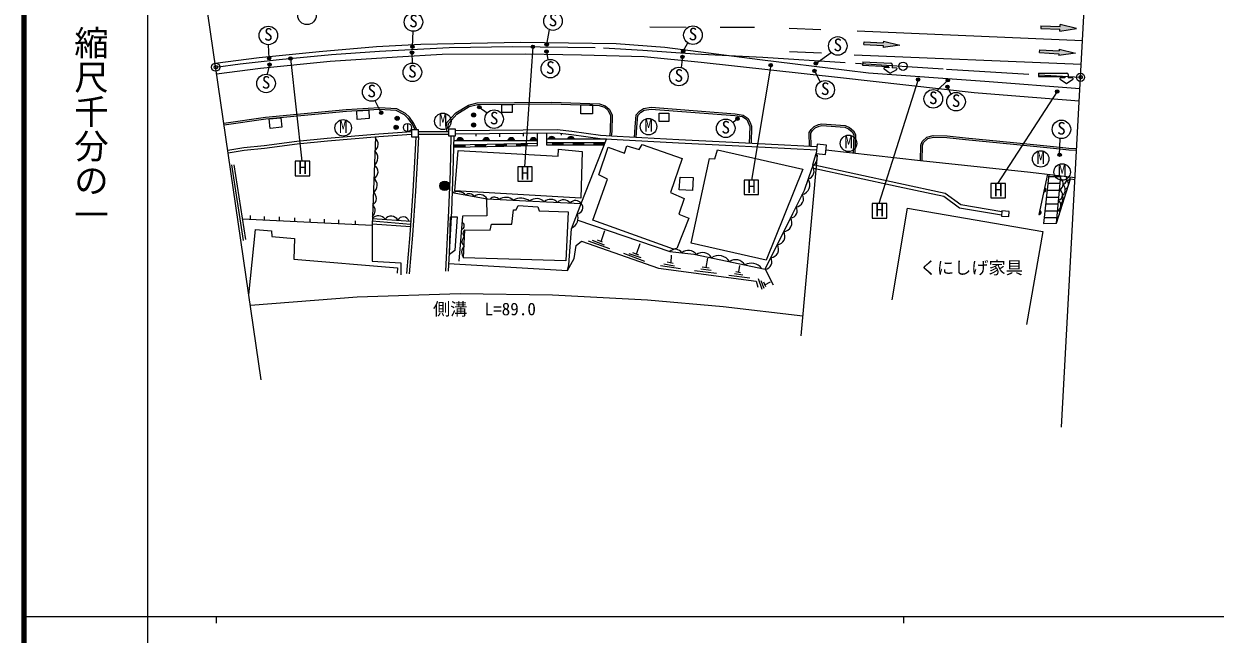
# Model space of a CAD drawing. Units: millimetres at full size, sheet at 1:1000; details may follow other scales. Extents: x -31462582 to 680000, y -217721340 to 380000.
# Drawn here: x 40000 to 213346, y 202409 to 291268 of the extents above; entities that cross this region are included whole.
import ezdxf
from ezdxf.enums import TextEntityAlignment as Align

# ---------------------------------------------------------------- set-up
doc = ezdxf.new("R2010")
doc.units = ezdxf.units.MM
doc.header["$LTSCALE"] = 1000
doc.header["$PDMODE"] = 32
doc.header["$PDSIZE"] = 500
doc.linetypes.add('CHAIN', pattern=[18.5, 12, -1.5, 3.5, -1.5])
for name, color, linetype, lineweight in [('M-BGD', 7, 'Continuous', 25), ('M-BGD-EXST', 7, 'Continuous', 25), ('M-BMK', 2, 'CHAIN', 13), ('M-BMK-OTRS', 5, 'Continuous', 25), ('M-BMK-SRVR', 3, 'Continuous', 25), ('M-STR-HTXT', 7, 'Continuous', 13), ('M-STR-STRC', 7, 'Continuous', 25), ('M-STR-STRD', 8, 'Continuous', 25), ('M-TTL', 2, 'Continuous', 140), ('M-TTL-BAND', 7, 'Continuous', 25)]:
    doc.layers.add(name, color=color, linetype=linetype, lineweight=lineweight)
doc.layers.add('M-BMK-HTXT', color=7, linetype='Continuous')
doc.layers.add('M-OTRS', color=6, linetype='Continuous')
doc.styles.add('@ＭＳ ゴシック', font='')
doc.styles.add('ＭＳ ゴシック', font='')
doc.styles.get('@ＭＳ ゴシック').set_extended_font_data('@MS Gothic')
doc.styles.get('ＭＳ ゴシック').set_extended_font_data('MS Gothic')

msp = doc.modelspace()

# ---------------------------------------------------------------- hatches: boundary and pattern name
at = {"layer": 'M-BGD'}
for points in [[(94628, 277514, 1), (94028, 277514, 1)], [(105743, 278004, 1), (105143, 278004, 1)], [(94470, 276194, 1), (93870, 276194, 1)], [(105743, 276532, 1), (105143, 276532, 1)], [(103979, 274277, 0.82183), (102989, 274277)], [(107780, 274277, 0.82183), (106789, 274277)], [(111421, 274277, 0.82183), (110430, 274277)], [(114640, 274277, 0.82183), (113649, 274277)], [(117307, 274458, 0.82183), (116316, 274458)], [(118418, 273929), (116918, 273929), (116918, 273579), (118418, 273579)], [(120102, 274458, 0.82183), (119111, 274458)], [(121418, 273929), (119918, 273929), (119918, 273579), (121418, 273579)], [(124563, 273929), (122918, 273929), (122918, 273579), (124427, 273579)], [(104175, 273686), (102516, 273654), (102508, 273303), (104182, 273336)], [(107175, 273745), (105675, 273715), (105682, 273365), (107181, 273395)], [(110174, 273803), (108674, 273774), (108681, 273424), (110181, 273453)], [(113173, 273862), (111674, 273833), (111680, 273483), (113180, 273512)], [(100527, 267682, 1), (101927, 267682, 1)], [(188402, 266799, 0.84072), (188535, 267411)], [(187684, 263494, 0.84072), (187817, 264106)]]:
    msp.add_hatch(color=256, dxfattribs=at).paths.add_polyline_path(points)
at = {"layer": 'M-BGD-EXST'}
for points in [[(96791, 287930, 1), (96291, 287930, 1)], [(114322, 287926, 1), (113822, 287926, 1)], [(116331, 288246, 1), (115831, 288246, 1)], [(75932, 286252, 1), (75432, 286252, 1)], [(79051, 286217, 1), (78551, 286217, 1)], [(96726, 287071, 1), (96226, 287071, 1)], [(116295, 287231, 1), (115795, 287231, 1)], [(136074, 286447, 1), (135574, 286447, 1)], [(136190, 287293, 1), (135690, 287293, 1)], [(76008, 285334, 1), (75508, 285334, 1)], [(148919, 285243, 1), (148419, 285243, 1)], [(155284, 284408, 1), (154784, 284408, 1)], [(155495, 285505, 1), (154995, 285505, 1)], [(170368, 283165, 1), (169868, 283165, 1)], [(174698, 283062, 1), (174198, 283062, 1)], [(174636, 282106, 1), (174136, 282106, 1)], [(190610, 281408, 1), (190110, 281408, 1)], [(106528, 279147, 1), (106028, 279147, 1)], [(92258, 278328, 1), (91758, 278328, 1)], [(144098, 277453, 1), (143598, 277453, 1)], [(190968, 272209, 1), (190468, 272209, 1)]]:
    msp.add_hatch(color=256, dxfattribs=at).paths.add_polyline_path(points)
at = {"layer": 'M-STR-STRC'}
for points in [[(190765, 290483), (187955, 290570), (187968, 290967), (190778, 290880), (190786, 291155), (193168, 290608), (190757, 290208)], [(165058, 288488), (162251, 288643), (162229, 288246), (165036, 288091), (165021, 287817), (167440, 288158), (165073, 288763)], [(190629, 287314), (187822, 287469), (187800, 287072), (190607, 286917), (190592, 286643), (193012, 286984), (190644, 287589)]]:
    msp.add_hatch(color=256, dxfattribs=at).paths.add_polyline_path(points)
h = msp.add_hatch(color=256, dxfattribs=at)
edge = h.paths.add_edge_path()
edge.add_line((165848, 284970), (165843, 284871))
h = msp.add_hatch(color=256, dxfattribs=at)
edge = h.paths.add_edge_path()
edge.add_line((191458, 283495), (191458, 283395))

# ---------------------------------------------------------------- linework, layer by layer
at = {"layer": 'M-BGD'}
for p, q in [((95823, 276769), (95823, 275569)), ((97432, 275599), (101788, 275599)), ((97432, 275199), (101788, 275199)), ((102516, 273654), (114741, 273893)), ((102531, 274277), (114738, 274277)), ((105750, 275212), (105750, 274921)), ((109235, 275248), (109235, 274830)), ((112636, 275282), (112636, 274922)), ((124770, 274458), (116090, 274458)), ((124563, 273929), (116090, 273929)), ((116918, 273929), (116918, 273579)), ((118204, 275265), (118204, 275046)), ((118418, 273929), (118418, 273579)), ((119918, 273929), (119918, 273579)), ((121418, 273929), (121418, 273579)), ((122918, 273929), (122918, 273579)), ((104175, 273686), (104182, 273336)), ((105675, 273715), (105682, 273365)), ((107175, 273745), (107181, 273395)), ((108674, 273774), (108681, 273424)), ((110174, 273803), (110181, 273453)), ((111674, 273833), (111680, 273483)), ((113173, 273862), (113180, 273512)), ((154790, 270773), (155299, 272409)), ((71966, 259723), (70263, 270745)), ((70575, 270745), (72257, 259867)), ((154790, 270773), (154685, 270284)), ((188958, 269358), (187684, 263494)), ((190884, 269000), (189091, 269000)), ((190694, 267000), (188883, 267000)), ((190789, 268000), (188987, 268000)), ((190600, 266000), (188779, 266000)), ((190410, 264000), (188571, 264000)), ((190505, 265000), (188675, 265000)), ((71795, 262854), (90674, 261961)), ((72976, 262798), (72976, 263356)), ((75004, 262703), (75004, 263230)), ((77214, 262598), (77214, 263154)), ((79445, 262492), (79445, 263020)), ((81644, 262388), (81644, 262859)), ((83759, 262288), (83759, 262815)), ((85856, 262189), (85856, 262719)), ((88237, 262076), (88237, 262579)), ((90681, 262168), (96245, 261744)), ((90698, 262604), (96271, 262124)), ((90711, 262934), (96301, 262558)), ((190315, 263000), (188467, 263000)), ((123998, 259592), (124526, 261161)), ((122113, 259680), (125209, 258565)), ((122704, 259755), (124451, 259098)), ((123445, 259813), (124152, 259530)), ((129165, 257755), (129668, 259277)), ((127253, 257885), (130334, 256726)), ((128025, 257854), (129766, 257234)), ((128570, 257983), (129441, 257650)), ((133619, 256619), (134461, 256420)), ((134208, 256480), (134255, 257568)), ((139295, 255795), (139519, 257169)), ((132617, 256068), (135563, 255655)), ((133122, 256344), (134675, 256045)), ((137594, 255352), (140764, 254950)), ((138499, 255592), (140014, 255383)), ((138707, 255901), (139697, 255723)), ((143390, 254911), (144604, 254741)), ((143586, 255219), (144302, 255085)), ((144013, 255139), (144202, 256059)), ((142586, 254695), (145624, 254269)), ((146849, 254205), (147407, 252638)), ((147231, 253910), (147651, 252801)), ((147614, 253716), (147896, 253008)), ((147797, 253256), (148623, 253685))]:
    msp.add_line(p, q, dxfattribs=at)
for points in [[(101620, 275599), (101455, 276217), (101595, 276935), (102848, 278319), (104680, 279443), (105977, 279749), (116778, 279866), (123750, 279603), (124596, 279345), (125153, 278833), (125630, 278038), (125554, 275568), (125454, 274914)], [(101788, 275938), (101711, 276226), (101827, 276819), (103010, 278125), (104776, 279208), (106007, 279499), (116774, 279616), (123708, 279354), (124469, 279123), (124957, 278674), (125378, 277972), (125304, 275591), (125203, 274931)], [(128855, 274729), (128939, 276242), (129088, 278014), (129564, 278539), (130168, 278928), (131269, 279114), (143497, 278182), (144677, 277990), (145381, 277481), (145738, 276752), (145878, 276365), (145810, 273848)], [(97208, 275825), (96762, 276779), (96130, 277657), (95540, 278231), (94265, 278876), (91714, 279060), (86907, 278748), (75159, 277638), (69109, 276756)], [(96932, 275825), (96545, 276652), (95940, 277493), (95393, 278025), (94197, 278630), (91713, 278809), (86927, 278499), (75189, 277390), (69145, 276508)], [(129105, 274716), (129188, 276225), (129330, 277909), (129727, 278347), (130260, 278690), (131280, 278862), (143467, 277933), (144579, 277753), (145184, 277315), (145507, 276654), (145626, 276324), (145560, 273861)], [(155407, 273376), (147885, 273747), (142134, 274028), (135285, 274400), (126343, 274857), (123893, 275016), (119747, 275600), (117606, 275833), (102788, 275682)], [(154299, 273430), (154275, 275434), (154566, 275899), (155005, 276311), (155649, 276627), (156124, 276697), (159501, 276458), (160130, 276181), (160739, 275702), (161017, 275166), (160899, 272461)], [(154549, 273418), (154526, 275363), (154761, 275739), (155149, 276103), (155725, 276386), (156134, 276446), (159440, 276212), (160000, 275965), (160542, 275539), (160764, 275110), (160650, 272489)], [(69673, 272886), (72030, 273258), (74951, 273559), (79745, 274204), (84132, 274642), (91645, 275264), (96432, 275600)], [(69731, 272491), (72081, 272861), (74998, 273161), (79791, 273807), (84169, 274244), (91675, 274865), (96432, 275199)], [(91164, 274823), (90674, 261961), (90684, 256706), (94867, 256466), (94855, 254730)], [(97031, 274825), (96831, 271141), (96600, 266913), (96163, 260547), (95662, 254901)], [(97432, 274825), (97230, 271119), (96999, 266889), (96562, 260516), (96061, 254866)], [(102147, 274938), (102023, 269787), (101811, 264080), (101341, 255276)], [(102547, 274938), (102423, 269775), (102211, 264061), (101740, 255254)], [(102508, 273303), (114745, 273543), (114727, 275304)], [(155351, 272878), (147861, 273248), (142109, 273529), (135259, 273901), (126314, 274358), (123842, 274518), (119685, 275103), (117581, 275333), (102822, 275182)], [(124427, 273579), (116090, 273579), (116090, 275318)], [(119125, 255353), (119303, 256197), (119666, 261428), (121119, 265110), (124770, 274458)], [(170467, 271391), (170531, 273578), (170692, 274129), (171402, 274775), (172332, 275023), (174333, 274980), (177040, 274659), (184014, 273983), (189826, 273391), (192057, 273163), (193187, 273102)], [(170717, 271364), (170780, 273538), (170912, 273991), (171526, 274550), (172362, 274773), (174315, 274731), (177013, 274410), (183989, 273735), (189800, 273142), (192037, 272913), (193174, 272852)], [(156715, 272929), (170449, 271393), (186465, 269655), (192960, 268881)], [(154790, 270773), (167317, 268076), (174076, 266628), (176359, 264974), (182299, 263968)], [(147878, 255544), (151885, 263659), (153588, 267050), (154685, 270284)], [(154685, 270284), (167212, 267587), (173868, 266161), (176160, 264500), (182265, 263467)], [(189127, 269338), (188384, 262206), (190243, 262237), (190896, 269127)], [(190243, 262237), (192315, 268721), (192945, 268602)], [(102309, 266691), (107429, 265774), (113028, 265505), (121119, 265110)], [(107328, 265792), (107377, 263318), (103827, 263253), (103307, 256691)], [(166345, 251102), (168567, 264430), (188261, 261022), (185883, 247487)], [(120628, 262692), (134007, 258131), (137497, 257753), (147878, 255544), (149026, 253278)], [(72745, 251818), (73718, 261312), (76054, 261135), (76098, 260320), (79403, 259990), (79293, 257015), (94385, 255745), (94323, 254975)], [(101799, 256357), (119125, 255353), (120089, 257118), (120349, 258988), (121142, 259636), (132354, 255690), (146561, 253802), (146820, 252916)]]:
    msp.add_lwpolyline(points, dxfattribs=at)
for points in [[(109557, 279538), (111057, 279538), (111057, 278338), (109557, 278338)], [(121049, 279455), (122749, 279455), (122749, 278155), (121049, 278155)], [(75707, 277439), (77400, 277599), (77531, 276205), (75839, 276045)], [(88431, 278597), (90178, 278710), (90259, 277462), (88512, 277349)], [(132425, 278281), (133875, 278281), (133875, 277031), (132425, 277031)], [(96432, 274825), (97432, 274825), (97432, 275825), (96432, 275825)], [(101788, 274938), (102788, 274938), (102788, 275938), (101788, 275938)], [(117763, 272002), (117812, 273030), (121239, 272668), (121067, 265896), (102726, 266976), (103209, 272803)], [(125018, 273333), (127423, 272421), (127755, 273526), (129552, 272973), (129994, 273692), (135772, 271674), (134113, 266699), (136104, 265815), (135302, 263576), (136740, 262996), (135037, 258550), (134539, 258462), (122789, 262678), (124947, 268637), (123652, 269292)], [(140947, 272938), (153365, 270084), (148027, 256841), (137122, 259353), (139776, 271653), (140547, 271596)], [(155299, 272409), (156640, 272259), (156790, 273600), (155449, 273750)], [(135490, 268935), (137397, 268886), (137285, 267021), (135378, 267098)], [(104188, 261280), (107868, 261212), (108026, 262115), (110983, 262092), (111231, 264169), (111638, 264169), (111908, 264823), (114775, 264620), (114979, 264033), (119226, 263882), (118857, 256773), (103994, 257183)], [(182252, 263276), (183299, 263204), (183351, 263952), (182303, 264024)], [(102089, 263177), (103040, 263177), (102712, 258282), (101915, 257670)]]:
    msp.add_lwpolyline(points, close=True, dxfattribs=at)
for centre, radius in [((94328, 277514), 300), ((105443, 278004), 300), ((94170, 276194), 300), ((95823, 276169), 600), ((105443, 276532), 300), ((101227, 267682), 700)]:
    msp.add_circle(centre, radius, dxfattribs=at)
for centre, radius, start, end in [((90361, 273725), 1200, 307.18488, 48.44597), ((103484, 274179), 505, 11.1709, 168.8291), ((107284, 274179), 505, 11.1709, 168.8291), ((110926, 274179), 505, 11.1709, 168.8291), ((114144, 274179), 505, 11.1709, 168.8291), ((116811, 274360), 505, 11.1709, 168.8291), ((119607, 274360), 505, 11.1709, 168.8291), ((90160, 271763), 1368, 308.25781, 47.37305), ((154064, 271753), 1398, 298.79694, 27.95004), ((90393, 269726), 1142, 298.11389, 57.51696), ((153791, 269806), 1191, 286.87785, 37.33699), ((90266, 267757), 1170, 300.29787, 55.33298), ((190359, 267950), 895, 292.82691, 56.34697), ((190872, 268694), 910, 294.55941, 21.61776), ((191819, 268917), 430, 261.93421, 6.5662), ((152886, 267850), 1494, 284.68029, 33.14893), ((188415, 267117), 318, 267.64035, 67.85808), ((190316, 266386), 836, 287.02097, 62.15291), ((190467, 267134), 1072, 309.47701, 43.04883), ((191258, 267914), 764, 291.35753, 49.04702), ((90194, 265861), 1107, 302.38187, 53.24898), ((103041, 264996), 1846, 46.32712, 113.35631), ((104831, 265774), 760, 26.93849, 132.74494), ((106316, 265094), 1304, 31.42479, 128.25864), ((108475, 265199), 838, 36.00165, 138.50385), ((110141, 264294), 1711, 49.20977, 125.29574), ((112340, 263737), 2145, 54.23055, 120.24896), ((114601, 264155), 1662, 47.11112, 127.28714), ((116651, 264294), 1418, 43.99669, 130.40157), ((118542, 264455), 1199, 37.76031, 136.63795), ((120278, 264535), 1018, 34.33971, 140.05856), ((152284, 265780), 1163, 274.14802, 32.52679), ((189887, 264850), 998, 301.62338, 47.5505), ((189741, 265881), 1470, 320.75021, 16.8247), ((89942, 264101), 1181, 311.31122, 44.31963), ((119163, 262965), 1490, 292.28402, 24.64065), ((120395, 264515), 937, 277.52715, 39.39752), ((151494, 264048), 1044, 273.77409, 33.20998), ((187698, 263811), 318, 267.64035, 67.85808), ((189881, 263726), 846, 300.91058, 30.79283), ((91585, 262141), 1180, 34.49155, 137.81874), ((93451, 262167), 1100, 28.0169, 144.29339), ((95205, 262280), 881, 19.59606, 152.71423), ((103580, 261864), 511, 280.99418, 69.95403), ((150426, 262316), 1330, 276.20698, 31.23406), ((104464, 259565), 728, 116.6895, 237.89023), ((104556, 260729), 662, 123.76006, 230.81966), ((149513, 260344), 1241, 275.85468, 31.58637), ((105032, 258019), 1333, 135.73221, 218.84752), ((134799, 257296), 1151, 34.12772, 133.49311), ((148566, 258458), 1256, 276.17838, 31.26267), ((136680, 256816), 1459, 36.09608, 129.49483), ((138764, 256494), 1488, 28.55694, 127.41724), ((141106, 255642), 1874, 32.45265, 123.52152), ((143573, 255363), 1561, 31.4216, 124.55257), ((147723, 256656), 1123, 277.917, 29.52405), ((145832, 254510), 1907, 36.88403, 119.09014)]:
    msp.add_arc(centre, radius, start, end, dxfattribs=at)
at = {"layer": 'M-BGD-EXST'}
for p, q in [((96541, 287930), (96643, 290177)), ((116081, 288246), (116472, 290425)), ((75682, 286252), (75580, 288224)), ((114072, 287926), (112872, 270439)), ((135940, 287293), (136638, 288480)), ((78801, 286217), (80437, 271258)), ((96476, 287071), (96521, 285556)), ((116045, 287231), (116255, 286048)), ((135824, 286447), (135663, 284897)), ((155245, 285505), (157481, 287093)), ((75758, 285334), (75416, 283929)), ((148669, 285243), (145891, 268500)), ((155034, 284408), (155867, 282800)), ((170118, 283165), (164385, 265094)), ((174448, 283062), (172896, 281567)), ((174386, 282106), (174869, 281032)), ((190360, 281408), (181669, 268029)), ((92008, 278328), (91110, 280080)), ((106278, 279147), (107432, 278302)), ((143848, 277453), (143192, 276893)), ((190718, 272209), (190799, 274561)), ((81598, 271258), (79498, 271258)), ((79498, 271258), (79498, 269158)), ((81598, 269158), (81598, 271258)), ((113961, 270439), (111861, 270439)), ((111861, 270439), (111861, 268339)), ((113961, 268339), (113961, 270439)), ((79498, 269158), (81598, 269158)), ((111861, 268339), (113961, 268339)), ((146905, 268500), (144805, 268500)), ((144805, 268500), (144805, 266400)), ((146905, 266400), (146905, 268500)), ((182820, 268029), (180720, 268029)), ((180720, 268029), (180720, 265929)), ((182820, 265929), (182820, 268029)), ((144805, 266400), (146905, 266400)), ((180720, 265929), (182820, 265929)), ((165550, 265094), (163450, 265094)), ((163450, 265094), (163450, 262994)), ((165550, 262994), (165550, 265094)), ((163450, 262994), (165550, 262994))]:
    msp.add_line(p, q, dxfattribs=at)
for centre, radius in [((81196, 292502), 1350), ((117001, 291668), 1350), ((96691, 291526), 1350), ((75584, 289574), 1350), ((137359, 289621), 1350), ((96541, 287930), 250), ((114072, 287926), 250), ((116081, 288246), 250), ((158434, 288049), 1350), ((75682, 286252), 250), ((78801, 286217), 250), ((96476, 287071), 250), ((116604, 284744), 1350), ((116045, 287231), 250), ((135824, 286447), 250), ((135940, 287293), 250), ((75758, 285334), 250), ((96539, 284206), 1350), ((135310, 283594), 1350), ((148669, 285243), 250), ((155034, 284408), 250), ((155245, 285505), 250), ((75248, 282589), 1350), ((90621, 281339), 1350), ((156599, 281665), 1350), ((170118, 283165), 250), ((174448, 283062), 250), ((172327, 280343), 1350), ((174386, 282106), 250), ((175646, 279928), 1350), ((190360, 281408), 250), ((106278, 279147), 250), ((92008, 278328), 250), ((100974, 277080), 1200), ((108429, 277393), 1350), ((130902, 276301), 1200), ((142133, 276057), 1350), ((143848, 277453), 250), ((86469, 276123), 1200), ((190975, 275899), 1350), ((160004, 273865), 1200), ((187957, 271600), 1200), ((190718, 272209), 250), ((191081, 269688), 1200)]:
    msp.add_circle(centre, radius, dxfattribs=at)
at = {"layer": 'M-BMK'}
msp.add_lwpolyline([(67914, 284953), (71491, 285455), (77172, 286053), (84773, 286820), (91740, 287287), (101911, 287801), (111139, 287968), (124369, 287779), (130051, 287456), (137638, 286918), (147519, 286435), (161800, 285505), (174266, 284671), (190254, 283715), (193747, 283486)], dxfattribs=at)
at = {"layer": 'M-BMK-OTRS'}
for p, q in [((191001, 232536), (196923, 342405)), ((74553, 239418), (60695, 334458))]:
    msp.add_line(p, q, dxfattribs=at)
at = {"layer": 'M-BMK-SRVR'}
for centre in [(67914, 284953), (167928, 285095), (193747, 283486)]:
    msp.add_circle(centre, 600, dxfattribs=at)
at = {"layer": 'M-OTRS'}
for p in [(67932, 284963), (193791, 283508)]:
    msp.add_point(p, dxfattribs=at)
at = {"layer": 'M-STR-HTXT'}
msp.add_line((153098, 245833), (155474, 272144), dxfattribs=at)
msp.add_lwpolyline([(72962, 250330), (88489, 251524), (103487, 251988), (116922, 251835), (130745, 251093), (141779, 250103), (153360, 248736)], dxfattribs=at)
at = {"layer": 'M-STR-STRC'}
for p, q in [((131090, 290812), (136377, 290803)), ((141308, 290795), (146307, 290787)), ((151348, 290621), (155986, 290463)), ((161250, 290239), (194035, 288830)), ((187968, 290967), (187955, 290570)), ((187955, 290570), (190765, 290483)), ((187968, 290967), (190778, 290880)), ((190757, 290208), (193168, 290608)), ((190757, 290208), (190765, 290483)), ((190778, 290880), (190786, 291155)), ((193168, 290608), (190786, 291155)), ((162229, 288246), (162251, 288643)), ((162229, 288246), (165036, 288091)), ((162251, 288643), (165058, 288488)), ((167440, 288158), (165021, 287817)), ((165036, 288091), (165021, 287817)), ((165073, 288763), (165058, 288488)), ((165073, 288763), (167440, 288158)), ((151385, 287260), (156066, 287041)), ((160830, 286751), (193849, 285370)), ((187800, 287072), (187822, 287469)), ((187800, 287072), (190607, 286917)), ((187822, 287469), (190629, 287314)), ((193012, 286984), (190592, 286643)), ((190607, 286917), (190592, 286643)), ((190644, 287589), (190629, 287314)), ((190644, 287589), (193012, 286984)), ((162075, 285752), (162051, 285253)), ((162051, 285253), (165753, 285075)), ((162075, 285752), (166176, 285555)), ((165160, 284720), (166055, 284060)), ((165843, 284871), (165224, 284900)), ((165848, 284970), (165843, 284871)), ((166055, 284060), (167008, 284631)), ((166367, 285346), (166343, 284847)), ((166962, 284817), (166343, 284847)), ((187652, 284095), (191758, 284095)), ((187652, 284095), (187652, 283595)), ((187652, 283595), (191358, 283595)), ((190782, 283212), (191708, 282595)), ((191458, 283395), (190838, 283395)), ((191458, 283495), (191458, 283395)), ((191708, 282595), (192633, 283212)), ((191958, 283896), (191958, 283395)), ((192577, 283395), (191958, 283395))]:
    msp.add_line(p, q, dxfattribs=at)
for centre, radius, start, end in [((165219, 284800), 100, 87.25407, 233.564), ((165748, 284975), 100, 357.25407, 87.25407), ((166167, 285356), 200, 357.31842, 87.25407), ((166957, 284717), 100, 300.94413, 87.25407), ((190838, 283295), 100, 90, 236.30993), ((191358, 283495), 100, 0, 90), ((191758, 283895), 200, 0.06435, 90), ((192577, 283295), 100, 303.69007, 90)]:
    msp.add_arc(centre, radius, start, end, dxfattribs=at)
at = {"layer": 'M-STR-STRD'}
for points in [[(67827, 285546), (74261, 286352), (82949, 287242), (91325, 287974), (97788, 288312), (112327, 288614), (126207, 288401), (133283, 287867), (147107, 286051), (159759, 284541), (162925, 284130), (179810, 282906), (193660, 281868)], [(68056, 283974), (74430, 284820), (84567, 285849), (94317, 286462), (100868, 286837), (112991, 286918), (121166, 286763), (130241, 286507), (138556, 285671), (158851, 283465), (178263, 281259), (184911, 280712), (193561, 280035)]]:
    msp.add_lwpolyline(points, dxfattribs=at)
at = {"layer": 'M-TTL'}
msp.add_line((40000, 380000), (40000, 20000), dxfattribs=at)
at = {"layer": 'M-TTL-BAND'}
for p, q in [((58000, 370000), (58000, 20000)), ((40000, 205000), (579000, 205000)), ((68000, 205000), (68000, 204000)), ((168000, 205000), (168000, 204000))]:
    msp.add_line(p, q, dxfattribs=at)

# ---------------------------------------------------------------- texts
at = {"layer": 'M-BGD-EXST', "style": 'ＭＳ ゴシック'}
for p in [(96036, 290234), (116345, 290375), (74928, 288282), (136704, 288329), (157779, 286756), (95884, 282913), (115949, 283451), (134654, 282301), (74593, 281297), (155944, 280373), (89966, 280046), (171672, 279050), (174991, 278635), (107774, 276100), (141477, 274764), (190320, 274607)]:
    msp.add_text('S', height=1833, rotation=358.508, dxfattribs=at).set_placement(p, align=Align.BOTTOM_LEFT)
for s, p in [('M', (100352, 275801)), ('M', (130280, 275022)), ('M', (85847, 274844)), ('M', (159382, 272586)), ('M', (187335, 270321)), ('H', (79951, 268850)), ('M', (190459, 268409)), ('H', (112314, 268031)), ('H', (145258, 266092)), ('H', (181172, 265621)), ('H', (163903, 262686))]:
    msp.add_text(s, height=1833, dxfattribs=at).set_placement(p, align=Align.BOTTOM_LEFT)
at = {"layer": 'M-BMK-HTXT', "style": 'ＭＳ ゴシック'}
msp.add_text('くにしげ家具', height=1833, dxfattribs=at).set_placement((170360, 254292), align=Align.BOTTOM_LEFT)
at = {"layer": 'M-STR-HTXT', "style": 'ＭＳ ゴシック'}
msp.add_text('側溝  L=89.0', height=1833, dxfattribs=at).set_placement((99537, 248286), align=Align.BOTTOM_LEFT)
at = {"layer": 'M-TTL-BAND', "style": '@ＭＳ ゴシック'}
msp.add_text('縮尺千分の一', height=3666, rotation=270, dxfattribs=at).set_placement((49777, 261030), align=Align.MIDDLE_RIGHT)

doc.saveas('drawing.dxf')
